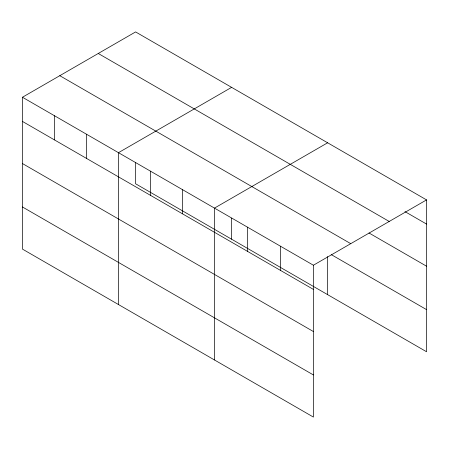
<?xml version="1.0" encoding="UTF-8"?>
<svg xmlns="http://www.w3.org/2000/svg" width="449" height="449" viewBox="0 0 449 449"><rect width="100%" height="100%" fill="white"/><g stroke="black" fill="none" stroke-linecap="round" stroke-linejoin="round"><path stroke-width="0.67" d="M22.45 97.248L313.402 265.224L313.402 417.076L22.45 249.1L22.45 97.248L135.598 31.924L426.55 199.9L426.55 351.752L135.598 183.776L135.598 162.706M231.611 87.353L118.463 152.682L118.463 304.534M327.63 142.788L214.476 208.112L214.476 359.963M313.402 265.224L426.55 199.9M404.964 211.614L426.55 224.073M98.258 53.482L389.21 221.458M368.994 232.98L426.55 266.206M59.79 75.69L350.742 243.667M331.222 254.583L426.55 309.619M22.45 121.421L313.402 289.403M22.45 163.554L313.402 331.536M22.45 206.967L313.402 374.943M327.63 256.581L327.63 294.639M280.423 246.187L280.423 270.365M247.45 227.149L247.45 251.328M231.611 218.141L231.611 239.205M182.474 189.635L182.474 213.808M150.466 171.159L150.466 195.332M86.461 134.206L86.461 158.379M54.452 115.724L54.452 139.897"/></g></svg>
